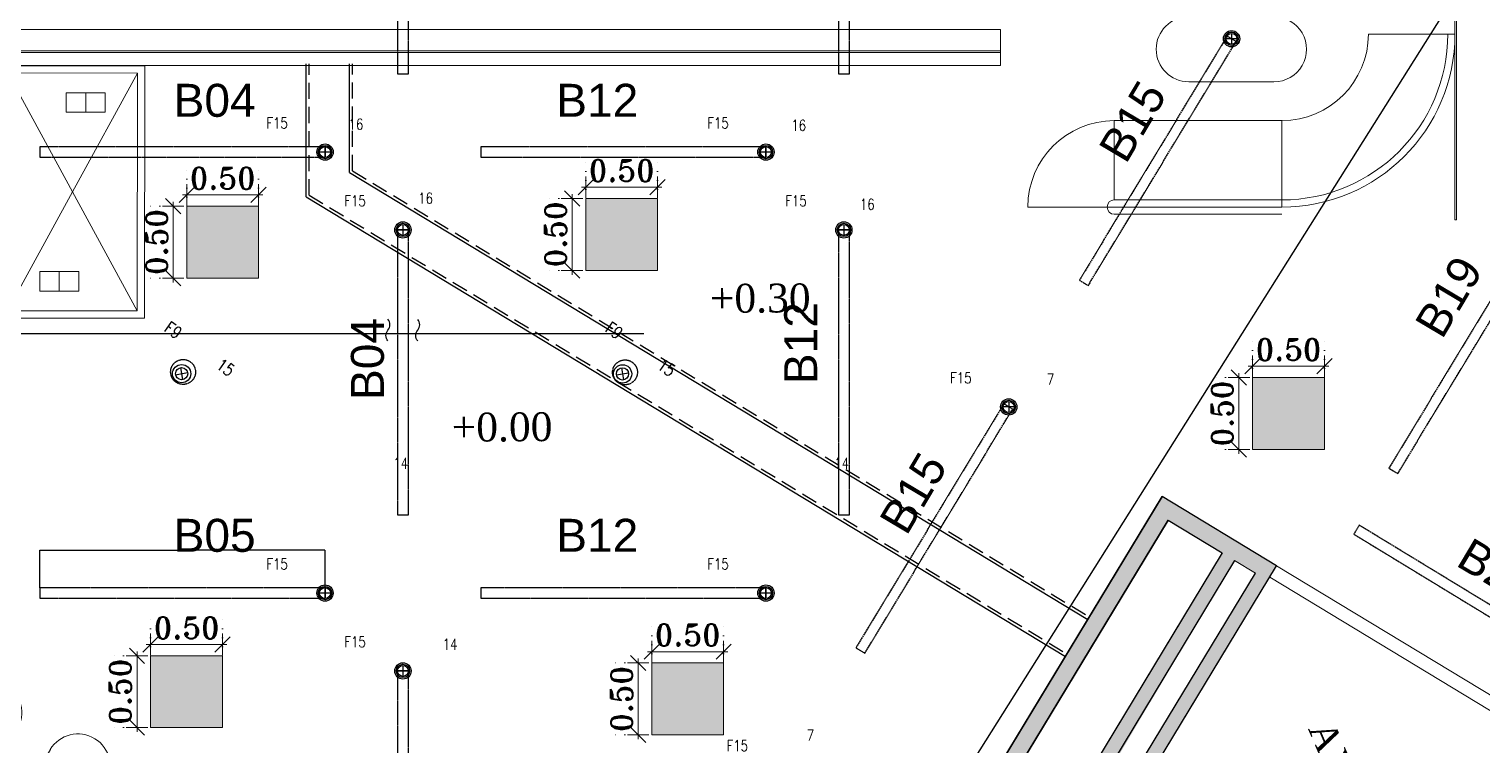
# Model space of a CAD drawing. Header units: inches. Extents: x 102655 to 148943, y 72248 to 114419.
# Drawn here: x 129543 to 139622, y 89336 to 94302 of the extents above; entities that cross this region are included whole.
import ezdxf
from ezdxf.enums import TextEntityAlignment as Align

# ---------------------------------------------------------------- set-up
doc = ezdxf.new("R2010")
doc.units = ezdxf.units.IN
for name, pattern in [('CENTER INDS', [13.335, 8.89, -1.11125, 2.2225, -1.11125]), ('DOT2', [0.125, 0, -0.125]), ('HIDDEN INDS', [3.33375, 2.2225, -1.11125])]:
    doc.linetypes.add(name, pattern=pattern)
doc.layers.get('Defpoints').update_dxf_attribs({"color": 8})
for name, color, linetype, lineweight in [('ceiling dim', 8, 'Continuous', 5), ('CURTAIN WALL', 8, 'Continuous', 20), ('Furnitureee', 8, 'Continuous', 5), ('S-SOLID', 8, 'Continuous', 0), ('TEXT', 8, 'Continuous', 5)]:
    doc.layers.add(name, color=color, linetype=linetype, lineweight=lineweight)
for name, color, linetype in [('E-LEADER', 30, 'Continuous'), ('E-LTG', 92, 'Continuous'), ('E-TAG', 30, 'Continuous'), ('E_TAG', 30, 'Continuous'), ('FURNITURE', 8, 'Continuous'), ('HIDDEN', 8, 'HIDDEN INDS'), ('NV-01_AC-EQUIP', 8, 'Continuous'), ('WALL-GNRL', 8, 'Continuous')]:
    doc.layers.add(name, color=color, linetype=linetype)
doc.layers.add('ELECTRICAL LIGHTING CEILING', color=6, linetype='CENTER INDS', true_color=0xff00ff)
doc.styles.add('MtXpl_Dutch801_XBd_B', font='dutcheb.ttf')
doc.styles.add('Pyzd-Romans', font='romans.shx', dxfattribs={"width": 0.8})
doc.styles.add('ROMANT', font='romant')
doc.styles.get("Standard").update_dxf_attribs({"font": 'arial.ttf'})
doc.dimstyles.new('50', dxfattribs={"dimtxt": 0.15, "dimasz": 0.015, "dimexe": 0.18, "dimexo": 0.0625, "dimgap": 0.04, "dimtad": 1, "dimzin": 0, "dimdsep": 46, "dimtxsty": 'ROMANT', "dimblk": 'SAM2', "dimcen": 0.09, "dimclre": 181, "dimclrt": 3, "dimazin": 0, "dimtfac": 0.7826086956521741, "dimtix": 1, "dimtmove": 2, "dimatfit": 3, "dimldrblk": 'SAM2', "dimfxl": 0.18, "dimtolj": 1, "dimtzin": 0, "dimarcsym": 0})
doc.dimstyles.get("Standard").update_dxf_attribs({"dimtxt": 0.18, "dimasz": 0.18, "dimexe": 0.18, "dimexo": 0.0625, "dimgap": 0.09, "dimtad": 0, "dimtih": 1, "dimtoh": 1, "dimdec": 4, "dimzin": 0, "dimdsep": 46, "dimtxsty": 'Standard', "dimcen": 0.09, "dimadec": 0, "dimazin": 0, "dimtfac": 1, "dimtdec": 4, "dimtofl": 0, "dimtmove": 0, "dimatfit": 3, "dimfxl": 1, "dimtolj": 1, "dimtzin": 0, "dimarcsym": 0})

# ---------------------------------------------------------------- blocks, each defined once
blk = doc.blocks.new('magic 7')
at = {"color": 251, "true_color": 0x636466}
for p, q in [((-950, -50.00000000023283), (-499.999999991036, -875.0000000081491)), ((-50, -50), (-500, -875.0000061099418)), ((-499.999999991036, -875.0000000081491), (-950.0000000000582, -1700.000000000233)), ((-500, -875.0000061099418), (-50.00000000005821, -1700))]:
    blk.add_line(p, q, dxfattribs=at)
for points in [[(-1000, -1750.000000000233), (0, -1750), (0, 0), (-1000, -2.328306436538696e-10)], [(-950.0000000000582, -1700.000000000233), (-50.00000000005821, -1700), (-50, -50), (-950, -50.00000000023283)], [(-408.785881251446, -186.4890319821425), (-544.7029147308785, -186.4890319821425), (-544.7029147308785, -322.317820712924), (-408.785881251446, -322.317820712924)], [(-272.8688477720134, -186.4890319821425), (-408.785881251446, -186.4890319821425), (-408.785881251446, -322.317820712924), (-272.8688477720134, -322.317820712924)], [(-727.1311522282776, -1563.510974152246), (-591.2141187488451, -1563.510974152479), (-591.2141187487869, -1427.682185421698), (-727.1311522282194, -1427.682185421465)], [(-591.2141187488451, -1563.510974152479), (-455.2970852694125, -1563.510974152014), (-455.2970852693543, -1427.682185421232), (-591.2141187487869, -1427.682185421698)]]:
    blk.add_lwpolyline(points, close=True, dxfattribs=at)
blk = doc.blocks.new('wasdf')
at = {"color": 8, "linetype": 'Continuous', "lineweight": 9, "extrusion": (2.014963159780944e-18, -9.704520951553829e-08, 0.9999999999999954)}
blk.add_line((0, 0), (-79.74012349150144, 306.6404001761694, 2.975798187421219e-05), dxfattribs=at)
blk.add_lwpolyline([(-514.5529663444031, 193.5697483441336), (-434.8128408262855, -113.0706541864207), (3.218650817871094e-06, -1.519452780485156e-06)], dxfattribs=at)
at = {"color": 8, "linetype": 'Continuous', "lineweight": 9}
for points in [[(-515.964452254877, 192.3366258461028, 1.866534817018817e-05), (-547.3045258329948, 312.8547820486128, 3.036105787757037e-05), (-475.0112484425772, 435.9604696624447, 4.230787511794176e-05), (-354.4930898856255, 467.3005438961554, 4.534927920296639e-05)], [(-354.4930898856255, 467.3005438961554, 4.534927920296639e-05), (-233.9749319247203, 498.6406180404592, 4.839068324891116e-05), (-110.8692456221906, 426.3473401435185, 4.13749669441188e-05), (-79.52917216328206, 305.8291828979272, 2.967925713903696e-05)]]:
    blk.add_open_spline(points, degree=3, dxfattribs=at)
blk = doc.blocks.new('sdg')
blk.add_lwpolyline([(-750.0000000596046, -2.384185791015625e-07), (731.4444441795349, -2.384185791015625e-07), (731.4444441795349, 749.9999997615814), (-750.0000000596046, 749.9999997615814)], close=True)
at = {"extrusion": (-2.442376743069513e-08, 1.693017114287791e-09, 0.9999999999999998), "xscale": -1, "rotation": 14.57659995286336}
blk.add_blockref('wasdf', (-594.5139797329902, 800.0000025033953, 1.587468508412689e-05), dxfattribs=at)
at = {"extrusion": (2.442376743069357e-08, 1.693017114310097e-09, 0.9999999999999998), "rotation": 345.4234000471889}
blk.add_blockref('wasdf', (575.9584239125251, 800.0000029802325, 1.542148850859753e-05), dxfattribs=at)
at = {"extrusion": (-2.442376743164508e-08, -1.693017100583549e-09, 0.9999999999999998), "rotation": 165.4234000149877}
blk.add_blockref('wasdf', (-594.513980090618, -50.00000083446502, 1.460492225775241e-05), dxfattribs=at)
at = {"extrusion": (2.442376742974362e-08, -1.693017128014336e-09, 0.9999999999999998), "xscale": -1.000000000000001, "rotation": 194.5765999206621}
blk.add_blockref('wasdf', (575.9584235548972, -50.00000119209289, 1.415172566124107e-05), dxfattribs=at)
blk = doc.blocks.new('SAM2')
for p, q in [((3.535533905932738, 3.535533905932738), (-3.535533905932736, -3.535533905932736)), ((-1, 7e-16), (0, 7e-16)), ((0, -4.999999999999999), (0, 5))]:
    blk.add_line(p, q)
blk = doc.blocks.new('*D163')
at = {"layer": 'ceiling dim', "color": 181, "linetype": 'DOT2', "lineweight": -2, "ltscale": 0.5, "transparency": 16777216}
for p, q in [((478783.6883306848, 1037621.189776898), (478783.6883306848, 1037621.3856865)), ((478784.1870448891, 1037621.189776898), (478784.1870448891, 1037621.3856865))]:
    blk.add_line(p, q, dxfattribs=at)
at = {"layer": 'ceiling dim', "color": 0, "lineweight": -2, "ltscale": 0.5, "transparency": 16777216}
for p, q in [((478783.6733306848, 1037621.2056865), (478783.6583306848, 1037621.2056865)), ((478784.1870448891, 1037621.2056865), (478783.6883306848, 1037621.2056865)), ((478784.2020448891, 1037621.2056865), (478784.2170448891, 1037621.2056865))]:
    blk.add_line(p, q, dxfattribs=at)
at = {"layer": 'Defpoints', "color": 0, "ltscale": 0.5, "transparency": 16777216}
for p in [(478783.6883306848, 1037621.2056865), (478783.6883306848, 1037621.127276898), (478784.1870448891, 1037621.127276898)]:
    blk.add_point(p, dxfattribs=at)
at = {"layer": 'ceiling dim', "color": 0, "lineweight": -2, "ltscale": 0.5, "transparency": 16777216, "xscale": 0.015, "yscale": 0.015, "zscale": 0.015}
blk.add_blockref('SAM2', (478783.6883306848, 1037621.2056865), dxfattribs=at)
at = {"layer": 'ceiling dim', "color": 0, "lineweight": -2, "ltscale": 0.5, "transparency": 16777216, "xscale": 0.015, "yscale": 0.015, "zscale": 0.015, "rotation": 180}
blk.add_blockref('SAM2', (478784.1870448891, 1037621.2056865), dxfattribs=at)
at = {"layer": 'ceiling dim', "color": 3, "ltscale": 0.5, "transparency": 16777216, "insert": (478783.9376877869, 1037621.3206865), "char_height": 0.15, "attachment_point": 5, "style": 'ROMANT'}
blk.add_mtext('\\A1;0.50', dxfattribs=at)
blk = doc.blocks.new('*D164')
at = {"layer": 'ceiling dim', "color": 181, "linetype": 'DOT2', "lineweight": -2, "ltscale": 0.5, "transparency": 16777216}
for p, q in [((478783.625830685, 1037621.127276899), (478783.4139778388, 1037621.127276899)), ((478783.625830685, 1037620.628562694), (478783.4139778388, 1037620.628562694))]:
    blk.add_line(p, q, dxfattribs=at)
at = {"layer": 'ceiling dim', "color": 0, "lineweight": -2, "ltscale": 0.5, "transparency": 16777216}
for p, q in [((478783.5939778388, 1037621.142276899), (478783.5939778388, 1037621.157276899)), ((478783.5939778388, 1037621.127276899), (478783.5939778388, 1037620.628562694)), ((478783.5939778388, 1037620.613562694), (478783.5939778388, 1037620.598562694))]:
    blk.add_line(p, q, dxfattribs=at)
at = {"layer": 'Defpoints', "color": 0, "ltscale": 0.5, "transparency": 16777216}
for p in [(478783.688330685, 1037621.127276899), (478783.5939778388, 1037620.628562694), (478783.688330685, 1037620.628562694)]:
    blk.add_point(p, dxfattribs=at)
at = {"layer": 'ceiling dim', "color": 0, "lineweight": -2, "ltscale": 0.5, "transparency": 16777216, "xscale": 0.015, "yscale": 0.015, "zscale": 0.015}
for p, rotation in [((478783.5939778388, 1037621.127276899), 270), ((478783.5939778388, 1037620.628562694), 90)]:
    blk.add_blockref('SAM2', p, dxfattribs=dict(at, rotation=rotation))
at = {"layer": 'ceiling dim', "color": 3, "ltscale": 0.5, "transparency": 16777216, "insert": (478783.4789778389, 1037620.877919796), "char_height": 0.15, "attachment_point": 5, "rotation": 90, "style": 'ROMANT'}
blk.add_mtext('\\A1;0.50', dxfattribs=at)
blk = doc.blocks.new('*D169')
at = {"layer": 'ceiling dim', "color": 181, "linetype": 'DOT2', "lineweight": -2, "ltscale": 0.5, "transparency": 16777216}
for p, q in [((478783.4376829236, 1037618.071367101), (478783.4376829236, 1037618.267276702)), ((478783.9363971279, 1037618.071367101), (478783.9363971279, 1037618.267276702))]:
    blk.add_line(p, q, dxfattribs=at)
at = {"layer": 'ceiling dim', "color": 0, "lineweight": -2, "ltscale": 0.5, "transparency": 16777216}
for p, q in [((478783.4226829236, 1037618.087276702), (478783.4076829235, 1037618.087276702)), ((478783.9363971279, 1037618.087276702), (478783.4376829236, 1037618.087276702)), ((478783.9513971279, 1037618.087276702), (478783.9663971279, 1037618.087276702))]:
    blk.add_line(p, q, dxfattribs=at)
at = {"layer": 'Defpoints', "color": 0, "ltscale": 0.5, "transparency": 16777216}
for p in [(478783.4376829236, 1037618.087276702), (478783.4376829236, 1037618.008867101), (478783.9363971279, 1037618.008867101)]:
    blk.add_point(p, dxfattribs=at)
at = {"layer": 'ceiling dim', "color": 0, "lineweight": -2, "ltscale": 0.5, "transparency": 16777216, "xscale": 0.015, "yscale": 0.015, "zscale": 0.015}
blk.add_blockref('SAM2', (478783.4376829236, 1037618.087276702), dxfattribs=at)
at = {"layer": 'ceiling dim', "color": 0, "lineweight": -2, "ltscale": 0.5, "transparency": 16777216, "xscale": 0.015, "yscale": 0.015, "zscale": 0.015, "rotation": 180}
blk.add_blockref('SAM2', (478783.9363971279, 1037618.087276702), dxfattribs=at)
at = {"layer": 'ceiling dim', "color": 3, "ltscale": 0.5, "transparency": 16777216, "insert": (478783.6870400257, 1037618.202276702), "char_height": 0.15, "attachment_point": 5, "style": 'ROMANT'}
blk.add_mtext('\\A1;0.50', dxfattribs=at)
blk = doc.blocks.new('*D170')
at = {"layer": 'ceiling dim', "color": 181, "linetype": 'DOT2', "lineweight": -2, "ltscale": 0.5, "transparency": 16777216}
for p, q in [((478783.3751829238, 1037618.008867101), (478783.1633300775, 1037618.008867101)), ((478783.3751829238, 1037617.510152897), (478783.1633300775, 1037617.510152897))]:
    blk.add_line(p, q, dxfattribs=at)
at = {"layer": 'ceiling dim', "color": 0, "lineweight": -2, "ltscale": 0.5, "transparency": 16777216}
for p, q in [((478783.3433300775, 1037618.023867101), (478783.3433300775, 1037618.038867101)), ((478783.3433300775, 1037618.008867101), (478783.3433300775, 1037617.510152897)), ((478783.3433300775, 1037617.495152897), (478783.3433300775, 1037617.480152897))]:
    blk.add_line(p, q, dxfattribs=at)
at = {"layer": 'Defpoints', "color": 0, "ltscale": 0.5, "transparency": 16777216}
for p in [(478783.4376829238, 1037618.008867101), (478783.3433300775, 1037617.510152897), (478783.4376829238, 1037617.510152897)]:
    blk.add_point(p, dxfattribs=at)
at = {"layer": 'ceiling dim', "color": 0, "lineweight": -2, "ltscale": 0.5, "transparency": 16777216, "xscale": 0.015, "yscale": 0.015, "zscale": 0.015}
for p, rotation in [((478783.3433300775, 1037618.008867101), 270), ((478783.3433300775, 1037617.510152897), 90)]:
    blk.add_blockref('SAM2', p, dxfattribs=dict(at, rotation=rotation))
at = {"layer": 'ceiling dim', "color": 3, "ltscale": 0.5, "transparency": 16777216, "insert": (478783.2283300777, 1037617.759509999), "char_height": 0.15, "attachment_point": 5, "rotation": 90, "style": 'ROMANT'}
blk.add_mtext('\\A1;0.50', dxfattribs=at)
blk = doc.blocks.new('*D171')
at = {"layer": 'ceiling dim', "color": 181, "linetype": 'DOT2', "lineweight": -2, "ltscale": 0.5, "transparency": 16777216}
for p, q in [((478786.9142449621, 1037618.021083922), (478786.9142449621, 1037618.216993524)), ((478787.4129591664, 1037618.021083922), (478787.4129591664, 1037618.216993524))]:
    blk.add_line(p, q, dxfattribs=at)
at = {"layer": 'ceiling dim', "color": 0, "lineweight": -2, "ltscale": 0.5, "transparency": 16777216}
for p, q in [((478786.8992449621, 1037618.036993524), (478786.8842449621, 1037618.036993524)), ((478787.4129591664, 1037618.036993524), (478786.9142449621, 1037618.036993524)), ((478787.4279591664, 1037618.036993524), (478787.4429591664, 1037618.036993524))]:
    blk.add_line(p, q, dxfattribs=at)
at = {"layer": 'Defpoints', "color": 0, "ltscale": 0.5, "transparency": 16777216}
for p in [(478786.9142449621, 1037618.036993524), (478786.9142449621, 1037617.958583922), (478787.4129591664, 1037617.958583922)]:
    blk.add_point(p, dxfattribs=at)
at = {"layer": 'ceiling dim', "color": 0, "lineweight": -2, "ltscale": 0.5, "transparency": 16777216, "xscale": 0.015, "yscale": 0.015, "zscale": 0.015}
blk.add_blockref('SAM2', (478786.9142449621, 1037618.036993524), dxfattribs=at)
at = {"layer": 'ceiling dim', "color": 0, "lineweight": -2, "ltscale": 0.5, "transparency": 16777216, "xscale": 0.015, "yscale": 0.015, "zscale": 0.015, "rotation": 180}
blk.add_blockref('SAM2', (478787.4129591664, 1037618.036993524), dxfattribs=at)
at = {"layer": 'ceiling dim', "color": 3, "ltscale": 0.5, "transparency": 16777216, "insert": (478787.1636020642, 1037618.151993524), "char_height": 0.15, "attachment_point": 5, "style": 'ROMANT'}
blk.add_mtext('\\A1;0.50', dxfattribs=at)
blk = doc.blocks.new('*D172')
at = {"layer": 'ceiling dim', "color": 0, "lineweight": -2, "ltscale": 0.5, "transparency": 16777216}
for p, q in [((478786.8198921165, 1037617.973583922), (478786.8198921165, 1037617.988583922)), ((478786.8198921165, 1037617.958583922), (478786.8198921165, 1037617.459869718)), ((478786.8198921165, 1037617.444869718), (478786.8198921165, 1037617.429869718))]:
    blk.add_line(p, q, dxfattribs=at)
at = {"layer": 'ceiling dim', "color": 181, "linetype": 'DOT2', "lineweight": -2, "ltscale": 0.5, "transparency": 16777216}
for p, q in [((478786.8517449623, 1037617.958583922), (478786.6398921165, 1037617.958583922)), ((478786.8517449623, 1037617.459869718), (478786.6398921165, 1037617.459869718))]:
    blk.add_line(p, q, dxfattribs=at)
at = {"layer": 'Defpoints', "color": 0, "ltscale": 0.5, "transparency": 16777216}
for p in [(478786.9142449623, 1037617.958583922), (478786.8198921165, 1037617.459869718), (478786.9142449623, 1037617.459869718)]:
    blk.add_point(p, dxfattribs=at)
at = {"layer": 'ceiling dim', "color": 0, "lineweight": -2, "ltscale": 0.5, "transparency": 16777216, "xscale": 0.015, "yscale": 0.015, "zscale": 0.015}
for p, rotation in [((478786.8198921165, 1037617.958583922), 270), ((478786.8198921165, 1037617.459869718), 90)]:
    blk.add_blockref('SAM2', p, dxfattribs=dict(at, rotation=rotation))
at = {"layer": 'ceiling dim', "color": 3, "ltscale": 0.5, "transparency": 16777216, "insert": (478786.7048921167, 1037617.70922682), "char_height": 0.15, "attachment_point": 5, "rotation": 90, "style": 'ROMANT'}
blk.add_mtext('\\A1;0.50', dxfattribs=at)
blk = doc.blocks.new('*D179')
at = {"layer": 'ceiling dim', "color": 181, "linetype": 'DOT2', "lineweight": -2, "ltscale": 0.5, "transparency": 16777216}
for p, q in [((478791.0823306848, 1037620.000776898), (478791.0823306848, 1037620.1966865)), ((478791.5810448891, 1037620.000776898), (478791.5810448891, 1037620.1966865))]:
    blk.add_line(p, q, dxfattribs=at)
at = {"layer": 'ceiling dim', "color": 0, "lineweight": -2, "ltscale": 0.5, "transparency": 16777216}
for p, q in [((478791.0673306848, 1037620.0166865), (478791.0523306848, 1037620.0166865)), ((478791.5810448891, 1037620.0166865), (478791.0823306848, 1037620.0166865)), ((478791.5960448891, 1037620.0166865), (478791.6110448891, 1037620.0166865))]:
    blk.add_line(p, q, dxfattribs=at)
at = {"layer": 'Defpoints', "color": 0, "ltscale": 0.5, "transparency": 16777216}
for p in [(478791.0823306848, 1037620.0166865), (478791.0823306848, 1037619.938276898), (478791.5810448891, 1037619.938276898)]:
    blk.add_point(p, dxfattribs=at)
at = {"layer": 'ceiling dim', "color": 0, "lineweight": -2, "ltscale": 0.5, "transparency": 16777216, "xscale": 0.015, "yscale": 0.015, "zscale": 0.015}
blk.add_blockref('SAM2', (478791.0823306848, 1037620.0166865), dxfattribs=at)
at = {"layer": 'ceiling dim', "color": 0, "lineweight": -2, "ltscale": 0.5, "transparency": 16777216, "xscale": 0.015, "yscale": 0.015, "zscale": 0.015, "rotation": 180}
blk.add_blockref('SAM2', (478791.5810448891, 1037620.0166865), dxfattribs=at)
at = {"layer": 'ceiling dim', "color": 3, "ltscale": 0.5, "transparency": 16777216, "insert": (478791.331687787, 1037620.1316865), "char_height": 0.15, "attachment_point": 5, "style": 'ROMANT'}
blk.add_mtext('\\A1;0.50', dxfattribs=at)
blk = doc.blocks.new('*D180')
at = {"layer": 'ceiling dim', "color": 181, "linetype": 'DOT2', "lineweight": -2, "ltscale": 0.5, "transparency": 16777216}
for p, q in [((478791.0198306851, 1037619.938276899), (478790.807977839, 1037619.938276899)), ((478791.0198306851, 1037619.439562694), (478790.807977839, 1037619.439562694))]:
    blk.add_line(p, q, dxfattribs=at)
at = {"layer": 'ceiling dim', "color": 0, "lineweight": -2, "ltscale": 0.5, "transparency": 16777216}
for p, q in [((478790.987977839, 1037619.953276899), (478790.987977839, 1037619.968276899)), ((478790.987977839, 1037619.938276899), (478790.987977839, 1037619.439562694)), ((478790.987977839, 1037619.424562694), (478790.987977839, 1037619.409562694))]:
    blk.add_line(p, q, dxfattribs=at)
at = {"layer": 'Defpoints', "color": 0, "ltscale": 0.5, "transparency": 16777216}
for p in [(478791.0823306851, 1037619.938276899), (478790.987977839, 1037619.439562694), (478791.0823306851, 1037619.439562694)]:
    blk.add_point(p, dxfattribs=at)
at = {"layer": 'ceiling dim', "color": 0, "lineweight": -2, "ltscale": 0.5, "transparency": 16777216, "xscale": 0.015, "yscale": 0.015, "zscale": 0.015}
for p, rotation in [((478790.987977839, 1037619.938276899), 270), ((478790.987977839, 1037619.439562694), 90)]:
    blk.add_blockref('SAM2', p, dxfattribs=dict(at, rotation=rotation))
at = {"layer": 'ceiling dim', "color": 3, "ltscale": 0.5, "transparency": 16777216, "insert": (478790.8729778392, 1037619.688919796), "char_height": 0.15, "attachment_point": 5, "rotation": 90, "style": 'ROMANT'}
blk.add_mtext('\\A1;0.50', dxfattribs=at)
blk = doc.blocks.new('*D181')
at = {"layer": 'ceiling dim', "color": 181, "linetype": 'DOT2', "lineweight": -2, "ltscale": 0.5, "transparency": 16777216}
for p, q in [((478786.4561877869, 1037621.243134), (478786.4561877869, 1037621.439043602)), ((478786.9549019912, 1037621.243134), (478786.9549019912, 1037621.439043602))]:
    blk.add_line(p, q, dxfattribs=at)
at = {"layer": 'ceiling dim', "color": 0, "lineweight": -2, "ltscale": 0.5, "transparency": 16777216}
for p, q in [((478786.4411877869, 1037621.259043602), (478786.4261877869, 1037621.259043602)), ((478786.9549019912, 1037621.259043602), (478786.4561877869, 1037621.259043602)), ((478786.9699019913, 1037621.259043602), (478786.9849019913, 1037621.259043602))]:
    blk.add_line(p, q, dxfattribs=at)
at = {"layer": 'Defpoints', "color": 0, "ltscale": 0.5, "transparency": 16777216}
for p in [(478786.4561877869, 1037621.259043602), (478786.4561877869, 1037621.180634), (478786.9549019912, 1037621.180634)]:
    blk.add_point(p, dxfattribs=at)
at = {"layer": 'ceiling dim', "color": 0, "lineweight": -2, "ltscale": 0.5, "transparency": 16777216, "xscale": 0.015, "yscale": 0.015, "zscale": 0.015}
blk.add_blockref('SAM2', (478786.4561877869, 1037621.259043602), dxfattribs=at)
at = {"layer": 'ceiling dim', "color": 0, "lineweight": -2, "ltscale": 0.5, "transparency": 16777216, "xscale": 0.015, "yscale": 0.015, "zscale": 0.015, "rotation": 180}
blk.add_blockref('SAM2', (478786.9549019912, 1037621.259043602), dxfattribs=at)
at = {"layer": 'ceiling dim', "color": 3, "ltscale": 0.5, "transparency": 16777216, "insert": (478786.7055448891, 1037621.374043602), "char_height": 0.15, "attachment_point": 5, "style": 'ROMANT'}
blk.add_mtext('\\A1;0.50', dxfattribs=at)
blk = doc.blocks.new('*D182')
at = {"layer": 'ceiling dim', "color": 181, "linetype": 'DOT2', "lineweight": -2, "ltscale": 0.5, "transparency": 16777216}
for p, q in [((478786.3936877872, 1037621.180634001), (478786.1818349411, 1037621.180634001)), ((478786.3936877872, 1037620.681919797), (478786.1818349411, 1037620.681919797))]:
    blk.add_line(p, q, dxfattribs=at)
at = {"layer": 'ceiling dim', "color": 0, "lineweight": -2, "ltscale": 0.5, "transparency": 16777216}
for p, q in [((478786.3618349411, 1037621.195634001), (478786.3618349411, 1037621.210634001)), ((478786.3618349411, 1037621.180634001), (478786.3618349411, 1037620.681919797)), ((478786.3618349411, 1037620.666919796), (478786.3618349411, 1037620.651919796))]:
    blk.add_line(p, q, dxfattribs=at)
at = {"layer": 'Defpoints', "color": 0, "ltscale": 0.5, "transparency": 16777216}
for p in [(478786.4561877872, 1037621.180634001), (478786.3618349411, 1037620.681919797), (478786.4561877872, 1037620.681919797)]:
    blk.add_point(p, dxfattribs=at)
at = {"layer": 'ceiling dim', "color": 0, "lineweight": -2, "ltscale": 0.5, "transparency": 16777216, "xscale": 0.015, "yscale": 0.015, "zscale": 0.015}
for p, rotation in [((478786.3618349411, 1037621.180634001), 270), ((478786.3618349411, 1037620.681919797), 90)]:
    blk.add_blockref('SAM2', p, dxfattribs=dict(at, rotation=rotation))
at = {"layer": 'ceiling dim', "color": 3, "ltscale": 0.5, "transparency": 16777216, "insert": (478786.2468349413, 1037620.931276898), "char_height": 0.15, "attachment_point": 5, "rotation": 90, "style": 'ROMANT'}
blk.add_mtext('\\A1;0.50', dxfattribs=at)
blk = doc.blocks.new('E-L-FSPOT2')
at = {"color": 254, "lineweight": 0}
for points in [[(-0.002356521188630722, -74.99933250679169), (-0.002014478770433925, -74.99933250679169), (-0.001897683789138682, -74.9993825617712), (-0.001860142554505728, -74.99942844550242), (-0.001822601305320859, -74.99952438424225), (-0.001822601305320859, -74.9996662067133), (-0.001860142554505728, -74.99976214545313), (-0.001897683789138682, -74.99980802918435), (-0.002014478770433925, -74.99985808416386), (-0.002356521188630722, -74.99985808416386)], [(-0.002356521188630722, -74.99933250679169), (-0.002356521188630722, -75.00033360655652)], [(-0.001367935154121369, -74.99933250679169), (-0.001672436337685212, -75.00033360655652)], [(-0.00155564135638997, -74.99999990663491), (-0.001176057689008303, -74.99999990663491)], [(-0.001367935154121369, -74.99933250679169), (-0.001059262722264975, -75.00033360655652)], [(-0.000984180238447152, -74.99933250679169), (-0.0006796790403313935, -74.99980802918435), (-0.0006796790403313935, -75.00033360655652)], [(-0.0003793491050601006, -74.99933250679169), (-0.0006796790403313935, -74.99980802918435)], [(4.40581061411649e-06, -74.99933250679169), (-0.0003000953729497269, -75.00033360655652)], [(-0.0001874716544989496, -74.99999990663491), (0.0001921120274346322, -74.99999990663491)], [(4.40581061411649e-06, -74.99933250679169), (0.0003089069941779599, -75.00033360655652)], [(0.0004590719618136063, -74.99933250679169), (0.000992991859675385, -74.99933250679169)], [(0.000992991859675385, -74.99933250679169), (0.0004590719618136063, -75.00033360655652)], [(0.0004590719618136063, -75.00033360655652), (0.000992991859675385, -75.00033360655652)], [(0.001259951794054359, -74.99933250679169), (0.001752159194438718, -74.99933250679169)], [(0.001259951794054359, -74.99933250679169), (0.001259951794054359, -75.00033360655652)], [(0.001259951794054359, -74.99980802918435), (0.001564452992170118, -74.99980802918435)], [(0.001259951794054359, -75.00033360655652), (0.001752159194438718, -75.00033360655652)], [(0.001981577894184738, -74.99933250679169), (0.002248537843115628, -74.99933250679169), (0.00236116157611832, -74.9993825617712), (0.002436244059936143, -74.99947432926274), (0.002477956542861648, -74.99957026797347), (0.002515497792046517, -74.99971209044452), (0.002515497792046517, -74.9999498516554), (0.002477956542861648, -75.00009584537474), (0.002436244059936143, -75.00018761283718), (0.00236116157611832, -75.00028355157701), (0.002248537843115628, -75.00033360655652), (0.001981577894184738, -75.00033360655652)], [(0.001981577894184738, -74.99933250679169), (0.001981577894184738, -75.00033360655652)]]:
    blk.add_lwpolyline(points, dxfattribs=at)
blk.add_circle((0, 1.455191522836685e-11), 75)
at = {"layer": 'E-TAG'}
for points in [[(-35.35533905937336, -35.35533905937336), (35.35533905925695, 35.35533905931516)], [(-35.35533905925695, 35.35533905931516), (35.35533905925695, -35.35533905931516)]]:
    blk.add_lwpolyline(points, dxfattribs=at)
blk.add_circle((0, 0), 50, dxfattribs=at)
at = {"layer": 'E-TAG', "style": 'Pyzd-Romans', "width": 0.8, "flags": 1}
for tag, p in [('BPANEL', (262.5000034803887, 925.0000001438675)), ('SWITCH', (-262.4999965196112, 700.0000001438675)), ('LOADVA', (262.5000034803887, 700.0000001438675)), ('BTYPE', (-262.4999965196112, 475.0000001438675)), ('PANEL', (262.5000034803887, 475.0000001438675)), ('HEIGHT', (-246.5244707111376, -477.6208633597489)), ('DSCR', (-246.5244707111376, -702.6208633597489)), ('ROOM', (278.4755292888623, -702.6208633597489))]:
    blk.add_attdef(tag, text='', height=100, dxfattribs=at).set_placement(p, align=Align.MIDDLE_CENTER)
at = {"layer": 'E-TAG', "style": 'Pyzd-Romans', "width": 0.8}
for tag, p in [('TYPE', (-262.4999965196112, 250.0000001438675)), ('NO.', (262.5000034803887, 250.0000001438675)), ('W.P', (-246.5244707111376, -252.6208633597489)), ('A,B,C', (278.4755292888623, -252.6208633597489)), ('CBT', (278.4755292888623, -477.6208633597489))]:
    blk.add_attdef(tag, text='', height=100, dxfattribs=at).set_placement(p, align=Align.MIDDLE_CENTER)
blk = doc.blocks.new('f15')
at = {"layer": 'E-LEADER'}
for points in [[(18.99293209118332, 0), (-18.99293209118332, 0)], [(0, 18.99293209118377), (0, -18.99293209118377)]]:
    blk.add_lwpolyline(points, dxfattribs=at)
blk.add_circle((0, 0), 23.25687323126711, dxfattribs=at)
at = {"layer": 'E-LTG'}
for radius in [28.22236679274076, 18.99293209118377]:
    blk.add_circle((0, 0), radius, dxfattribs=at)
at = {"layer": 'E_TAG', "style": 'Pyzd-Romans', "width": 0.8, "flags": 1}
for tag, p in [('BPANEL', (262.5000034804198, 1125.000000143906)), ('SWITCH', (-262.4999965195802, 900.0000001439057)), ('LOADVA', (262.5000034804198, 900.0000001439057)), ('BTYPE', (-262.4999965195802, 675.0000001439057)), ('PANEL', (262.5000034804198, 675.0000001439057)), ('HEIGHT', (-262.4999965195802, -674.9999998560943)), ('DSCR', (-262.4999965195802, -899.9999998560943)), ('ROOM', (262.5000034804198, -899.9999998560943))]:
    blk.add_attdef(tag, text='', height=100, dxfattribs=at).set_placement(p, align=Align.MIDDLE_CENTER)
at = {"layer": 'E_TAG', "style": 'Pyzd-Romans', "width": 0.8}
for tag, p in [('TYPE', (-262.4999965195802, 450.0000001439057)), ('NO.', (262.5000034804198, 450.0000001439057)), ('W.P', (-262.4999965195802, -449.9999998560943)), ('A,B,C', (262.5000034804198, -449.9999998560943)), ('CBT', (262.5000034804198, -674.9999998560943))]:
    blk.add_attdef(tag, text='', height=100, dxfattribs=at).set_placement(p, align=Align.MIDDLE_CENTER)
blk = doc.blocks.new('*U46')
at = {"color": 0}
for points in [[(-2.063984538835939e-10, 75.00000000000117, -0.3639702342661804), (9.663381206337363e-13, 1.165290086646564e-12), (9.663381206337363e-13, 1.165290086646564e-12), (9.663381206337363e-13, 1.165290086646564e-12), (9.663381206337363e-13, 1.165290086646564e-12, 0.3639702342662024), (2.083311301248614e-10, -75.00000000000975)], [(207.3244785126959, 75.00000000000117, -0.3639702342661804), (207.3244785129033, 1.165290086646564e-12), (207.3244785129033, 1.165290086646564e-12), (207.3244785129033, 1.165290086646564e-12), (207.3244785129033, 1.165290086646564e-12, 0.3639702342662024), (207.3244785131106, -75.00000000000975)]]:
    blk.add_lwpolyline(points, format="xyb", dxfattribs=at)
blk = doc.blocks.new('*D218')
at = {"color": 0, "lineweight": -2, "transparency": 16777216}
for p, q in [((129618.2522450347, 90425.66840788156), (129618.2524636297, 90687.74957722942)), ((129618.4324634796, 90687.5695770793), (130606.4548628828, 90687.56875299568)), ((131595.8071258603, 90687.56792780285), (130607.7847264571, 90687.56875188647)), ((131595.9869074154, 90425.66675830485), (131595.9871260104, 90687.74792765272))]:
    blk.add_line(p, q, dxfattribs=at)
at = {"color": 0, "transparency": 16777216}
for points in [[(129618.4324635046, 90687.5995770793), (129618.4324634545, 90687.5395770793), (129618.2524634796, 90687.56957722943)], [(131595.8071258853, 90687.59792780285), (131595.8071258353, 90687.53792780286), (131595.9871258603, 90687.56792765272)]]:
    blk.add_solid(points, dxfattribs=at)
at = {"layer": 'Defpoints', "color": 0, "transparency": 16777216}
for p in [(129618.2524634796, 90687.56957722943), (129618.2522449825, 90425.60590788156), (131595.9869073633, 90425.60425830485)]:
    blk.add_point(p, dxfattribs=at)
at = {"color": 0, "transparency": 16777216, "insert": (130607.1197946699, 90687.56875244108), "char_height": 0.18, "attachment_point": 5}
blk.add_mtext('\\A1;1977.7347', dxfattribs=at)
blk = doc.blocks.new('f')
at = {"layer": 'S-SOLID', "ltscale": 0.5, "true_color": 0xed1f24, "transparency": 33554559}
h = blk.add_hatch(color=240, dxfattribs=at)
h.dxf.hatch_style = 1
h.paths.add_polyline_path([(478783.6883306848, 1037621.127276898), (478784.1870448891, 1037621.127276898), (478784.1870448891, 1037620.628562694), (478783.6883306848, 1037620.628562694)])
h = blk.add_hatch(color=240, dxfattribs=at)
h.dxf.hatch_style = 1
h.paths.add_polyline_path([(478786.4561877869, 1037621.180634), (478786.9549019912, 1037621.180634), (478786.9549019912, 1037620.681919796), (478786.4561877869, 1037620.681919796)])
h = blk.add_hatch(color=240, dxfattribs=at)
h.dxf.hatch_style = 1
h.paths.add_polyline_path([(478791.0823306848, 1037619.938276898), (478791.5810448891, 1037619.938276898), (478791.5810448891, 1037619.439562694), (478791.0823306848, 1037619.439562694)])
h = blk.add_hatch(color=240, dxfattribs=at)
h.dxf.hatch_style = 1
h.paths.add_polyline_path([(478783.4376829236, 1037618.008867101), (478783.9363971279, 1037618.008867101), (478783.9363971279, 1037617.510152896), (478783.4376829236, 1037617.510152896)])
h = blk.add_hatch(color=240, dxfattribs=at)
h.dxf.hatch_style = 1
h.paths.add_polyline_path([(478786.9142449621, 1037617.958583922), (478787.4129591664, 1037617.958583922), (478787.4129591664, 1037617.459869718), (478786.9142449621, 1037617.459869718)])
at = {"layer": 'WALL-GNRL'}
h = blk.add_hatch(dxfattribs=at)
h.set_pattern_fill('ANSI36', color=8, scale=0.01)
h.set_pattern_definition([(45, (-399.971031975525, -33.28649013943505), (0.0006629126073623882, 0.002430679560328757), [0.003125000000000002, -0.0006250000000000004, 0, -0.0006250000000000004])])
h.paths.add_polyline_path([(478790.4553542546, 1037619.113915241), (478784.9016259936, 1037609.938844557), (478785.6951692196, 1037609.458507828), (478791.2493612903, 1037618.633297765)])
h.paths.add_polyline_path([(478790.4958657434, 1037618.949146027), (478790.8707045733, 1037618.722253715), (478785.4486600383, 1037609.747968748), (478785.0663481493, 1037609.979384549)], flags=16)
h.paths.add_polyline_path([(478790.9562565724, 1037618.670468549), (478791.1016789374, 1037618.582443473), (478785.6717548937, 1037609.612928022), (478785.6098625187, 1037609.650391868)], flags=16)
at = {"color": 8, "linetype": 'Continuous', "lineweight": 20, "extrusion": (-2.322650368154998e-18, -9.704520951553851e-08, 0.9999999999999954)}
for p, q in [((478791.2493612903, 1037618.633297765), (478794.5463978016, 1037616.63579503)), ((478791.2013141856, 1037618.553930309), (478794.4189066587, 1037616.60455858))]:
    blk.add_line(p, q, dxfattribs=at)
at = {"layer": 'ceiling dim', "color": 8, "ltscale": 0.5}
for p, q in [((478791.8860506443, 1037622.320759716), (478792.4860506435, 1037622.320726544)), ((478790.1232381765, 1037621.170857174), (478790.1232685838, 1037621.720857173)), ((478790.1232685838, 1037621.720857173), (478791.2860174737, 1037621.720792889)), ((478791.2860174737, 1037621.720792889), (478791.285984302, 1037621.12079289)), ((478789.523235413, 1037621.120890345), (478791.285984302, 1037621.12079289)), ((478789.523235413, 1037621.120890345), (478791.285984302, 1037621.12079289)), ((478789.5232381773, 1037621.170890345), (478789.5253251403, 1037621.17089023)), ((478790.1232381766, 1037621.170857174), (478791.2859870663, 1037621.17079289)), ((478790.1232326478, 1037621.070857174), (478791.2859815377, 1037621.07079289)), ((478790.4553542545, 1037619.113915241, 3.655307357212501e-06), (478791.2493612902, 1037618.633297765)), ((478790.4958662818, 1037618.949145701, 3.182787626693271e-06), (478790.8707045732, 1037618.722253715, 1.457174246973326e-06)), ((478790.4958662818, 1037618.949145701, 3.182787626693271e-06), (478790.8707045732, 1037618.722253715, 1.457174246973326e-06)), ((478790.9562565724, 1037618.670468549, 1.063325278267707e-06), (478791.1016789374, 1037618.582443473, 3.938558447132391e-07)), ((478791.1872272418, 1037618.530660543), (478791.1872324302, 1037618.530657403))]:
    blk.add_line(p, q, dxfattribs=at)
blk.add_lwpolyline([(478791.2303972815, 1037621.989730572), (478791.2303972815, 1037621.989730572), (478790.6394004205, 1037621.989763245)], dxfattribs=at)
at = {"layer": 'ceiling dim', "color": 242, "ltscale": 0.5, "true_color": 0xcd2027, "elevation": 2.976774938190374e-05}
blk.add_lwpolyline([(478783.6883306848, 1037621.127276898), (478784.1870448891, 1037621.127276898), (478784.1870448891, 1037620.628562694), (478783.6883306848, 1037620.628562694)], close=True, dxfattribs=at)
at = {"layer": 'ceiling dim', "color": 242, "ltscale": 0.5, "true_color": 0xcd2027}
for points in [[(478786.4561877869, 1037621.180634), (478786.9549019912, 1037621.180634), (478786.9549019912, 1037620.681919796), (478786.4561877869, 1037620.681919796)], [(478791.0823306848, 1037619.938276898), (478791.5810448891, 1037619.938276898), (478791.5810448891, 1037619.439562694), (478791.0823306848, 1037619.439562694)], [(478783.4376829236, 1037618.008867101), (478783.9363971279, 1037618.008867101), (478783.9363971279, 1037617.510152896), (478783.4376829236, 1037617.510152896)], [(478786.9142449621, 1037617.958583922), (478787.4129591664, 1037617.958583922), (478787.4129591664, 1037617.459869718), (478786.9142449621, 1037617.459869718)]]:
    blk.add_lwpolyline(points, close=True, dxfattribs=at)
at = {"layer": 'ceiling dim', "color": 8, "ltscale": 0.5}
for centre, radius, start, end in [((478790.6394129074, 1037622.215622851), 0.2258596055325587, 89.99683169951334, 269.9968316995133), ((478791.2304097684, 1037622.215590177), 0.2258596055325587, 269.9968316995133, 89.99683169951334), ((478791.2860506454, 1037622.320792888), 1.199999999953434, 269.9968316995133, 359.9968316993289), ((478791.2860506454, 1037622.320792888), 1.149999999906868, 269.9968316995133, 359.9968316993289), ((478791.2860506454, 1037622.320792888), 0.599999999976717, 269.9968316995133, 359.9968316993289), ((478790.1232354122, 1037621.120857174), 0.599999999976717, 89.99683169951334, 179.9968316993289), ((478790.1232354122, 1037621.120857174), 0.05000000004656612, 89.99683169951334, 269.9968316995133)]:
    blk.add_arc(centre, radius, start, end, dxfattribs=at)
at = {"layer": 'CURTAIN WALL', "color": 8, "linetype": 'Continuous', "lineweight": 20}
for p, q in [((478792.4863640476, 1037629.923297421), (478792.4863640477, 1037621.032417844)), ((478792.4963640477, 1037629.917238942), (478792.4963640477, 1037621.032417844)), ((478763.0533843842, 1037622.353983383, 3.793102607531243e-05), (478789.3344623175, 1037622.353533183, 3.793102607531243e-05)), ((478789.3344623175, 1037622.102339874, 3.793102607531243e-05), (478789.3344623175, 1037622.353533184, 3.793102607531243e-05)), ((478763.0541428983, 1037622.203889913, 3.793102607531243e-05), (478789.3301026574, 1037622.203889913, 3.793102607531243e-05)), ((478763.0541934344, 1037622.193889913, 3.793102607531243e-05), (478789.3301033174, 1037622.193889913, 3.793102607531243e-05)), ((478763.0548490775, 1037622.103983291, 3.793102607531243e-05), (478789.3344623175, 1037622.102339874, 3.793102607531243e-05)), ((478792.4863640477, 1037621.032417844), (478792.4963640477, 1037621.032417844))]:
    blk.add_line(p, q, dxfattribs=at)
at = {"layer": 'FURNITURE', "color": 8, "linetype": 'Continuous', "extrusion": (-2.322650368154998e-18, -9.70452095155385e-08, 0.9999999999999954)}
for p, q in [((478790.8707045732, 1037618.722253715), (478785.5726449392, 1037609.953182081)), ((478790.9563454335, 1037618.670414761), (478785.6581138567, 1037609.901268074))]:
    blk.add_line(p, q, dxfattribs=at)
at = {"layer": 'HIDDEN', "color": 8, "ltscale": 0.05}
for p, q in [((478784.5371728454, 1037621.203923012, 2.424608066142753e-05), (478784.5371728454, 1037622.114504937, 2.424608066142753e-05)), ((478784.8371728457, 1037621.373009911, 2.424608066217662e-05), (478784.8371728457, 1037622.114504937, 2.424608066217662e-05)), ((478784.8371728457, 1037621.37300991, 2.35357673042115e-05), (478789.9496449833, 1037618.278398221)), ((478784.5371728453, 1037621.203923012, 2.4201686076769e-05), (478789.7942960722, 1037618.021753104))]:
    blk.add_line(p, q, dxfattribs=at)
at = {"layer": 'NV-01_AC-EQUIP', "color": 8, "ltscale": 0.5}
for p, q in [((478784.5171728455, 1037621.192650552, 2.424608066142753e-05), (478784.5171728455, 1037622.114504937, 2.424608066142753e-05)), ((478784.8171728457, 1037621.361737451, 2.424608066217662e-05), (478784.8171728457, 1037622.114504937, 2.424608066217662e-05)), ((478784.8171728457, 1037621.361737451, 2.358016188913799e-05), (478789.9392883892, 1037618.261288546)), ((478784.5171728455, 1037621.192650552, 2.424608066142753e-05), (478789.7839394783, 1037618.00464343))]:
    blk.add_line(p, q, dxfattribs=at)
at = {"layer": 'WALL-GNRL', "color": 8, "ltscale": 0.5}
for p in [(478784.9016259936, 1037609.938844557), (478784.9947285691, 1037610.092655236)]:
    blk.add_line(p, (478790.4553542546, 1037619.113915241), dxfattribs=at)
at = {"layer": 'WALL-GNRL', "color": 8, "extrusion": (-2.322650368154998e-18, -9.70452095155385e-08, 0.9999999999999954)}
for p, q in [((478790.4958657434, 1037618.949146027), (478785.004218751, 1037609.876744513)), ((478790.4958657434, 1037618.949146027), (478785.0042187509, 1037609.876744513)), ((478785.6951692192, 1037609.458507828), (478791.2493612903, 1037618.633297765)), ((478785.6088571594, 1037609.509029294), (478791.1016789374, 1037618.582443473))]:
    blk.add_line(p, q, dxfattribs=at)
at = {"layer": 'WALL-GNRL', "color": 8}
for points in [[(478791.2493612903, 1037618.633297765, 0), (478790.4553542546, 1037619.113915241, 3.655307357212501e-06), (478784.9016259936, 1037609.938844557, 0), (478785.6951692196, 1037609.458507828, -3.180654895194252e-06)], [(478785.4486600383, 1037609.747968748, -1.75980236824019e-06), (478785.0663481493, 1037609.979384549, 2.166205019368014e-10), (478790.4958657434, 1037618.949146027, 0), (478790.8707045733, 1037618.722253715, 1.457174246973326e-06)]]:
    blk.add_polyline3d(points, close=True, dxfattribs=at)
at = {"layer": 'Furnitureee', "color": 8, "ltscale": 0.5, "extrusion": (6.31440179700495e-07, 1.608842762488104e-07, 0.9999999999997877), "xscale": 0.001000000000009729, "yscale": 0.001000000000009729, "zscale": 0.001000000000009729, "rotation": 179.9551988366075}
blk.add_blockref('magic 7', (478782.3950339645, 1037620.351126759, 0.4692958172870019), dxfattribs=at)
at = {"layer": 'Furnitureee', "color": 8, "ltscale": 0.5, "extrusion": (-2.321644565577871e-08, -8.294348928194571e-08, 0.9999999999999963), "xscale": 0.001000000000009731, "yscale": 0.001000000000009731, "zscale": 0.001000000000009731, "rotation": 328.7254121324771}
blk.add_blockref('sdg', (478782.0543208796, 1037616.469047792, -0.09717917934354452), dxfattribs=at)
at = {"layer": 'TEXT', "color": 8, "extrusion": (8.345997193051119e-08, -2.410988983048251e-08, 0.9999999999999963), "style": 'MtXpl_Dutch801_XBd_B'}
for s, p in [('+0.30', (478787.3177949105, 1037620.387048144, 0.01494266288625486)), ('+0.00', (478785.5268173892, 1037619.493452125, 0.01494253495582278))]:
    blk.add_text(s, height=0.2000000000019456, rotation=0.3727081692015836, dxfattribs=at).set_placement(p)
at = {"layer": 'TEXT', "color": 8, "extrusion": (-1.345913007586745e-08, -1.073725446905498e-07, 0.9999999999999941), "style": 'MtXpl_Dutch801_XBd_B'}
blk.add_text('AXE-1', height=0.1855555577798486, rotation=293.3091796186308, dxfattribs=at).set_placement((478791.4655754298, 1037617.502701034, -0.1178516445862477))
at = {"layer": 'ceiling dim', "color": 51, "ltscale": 0.5, "true_color": 0xf7f281}
for base, p1, p2, picture, middle in [((478783.6883306848, 1037621.2056865, 2.976774938190374e-05), (478784.1870448891, 1037621.127276898, 2.976774938190374e-05), (478783.6883306848, 1037621.127276898, 2.976774938190374e-05), '*D163', (478783.9376877869, 1037621.3206865, 2.976774938190374e-05)), ((478786.4561877869, 1037621.259043602), (478786.9549019912, 1037621.180634), (478786.4561877869, 1037621.180634), '*D181', (478786.7055448891, 1037621.374043602)), ((478791.0823306848, 1037620.0166865), (478791.5810448891, 1037619.938276898), (478791.0823306848, 1037619.938276898), '*D179', (478791.331687787, 1037620.1316865)), ((478783.4376829236, 1037618.087276702), (478783.9363971279, 1037618.008867101), (478783.4376829236, 1037618.008867101), '*D169', (478783.6870400257, 1037618.202276702)), ((478786.9142449621, 1037618.036993524), (478787.4129591664, 1037617.958583922), (478786.9142449621, 1037617.958583922), '*D171', (478787.1636020642, 1037618.151993524))]:
    dim = blk.add_linear_dim(base=base, p1=p1, p2=p2, dimstyle='50', dxfattribs=at)
    dim.commit()
    dim.dimension.update_dxf_attribs({"geometry": picture, "text_midpoint": middle})
for base, p1, p2, picture, middle in [((478786.3618349411, 1037620.681919797), (478786.4561877869, 1037621.180634), (478786.4561877869, 1037620.681919796), '*D182', (478786.2468349413, 1037620.931276898)), ((478783.5939778388, 1037620.628562694, 2.976774938190374e-05), (478783.6883306848, 1037621.127276898, 2.976774938190374e-05), (478783.6883306848, 1037620.628562694, 2.976774938190374e-05), '*D164', (478783.4789778389, 1037620.877919796, 2.976774938190374e-05)), ((478790.987977839, 1037619.439562694), (478791.0823306848, 1037619.938276898), (478791.0823306848, 1037619.439562694), '*D180', (478790.8729778392, 1037619.688919796)), ((478783.3433300775, 1037617.510152897), (478783.4376829236, 1037618.008867101), (478783.4376829236, 1037617.510152896), '*D170', (478783.2283300777, 1037617.759509999)), ((478786.8198921165, 1037617.459869718), (478786.9142449621, 1037617.958583922), (478786.9142449621, 1037617.459869718), '*D172', (478786.7048921167, 1037617.70922682))]:
    dim = blk.add_linear_dim(base=base, p1=p1, p2=p2, angle=90, dimstyle='50', dxfattribs=at)
    dim.commit()
    dim.dimension.update_dxf_attribs({"geometry": picture, "text_midpoint": middle})

msp = doc.modelspace()

# ---------------------------------------------------------------- linework, layer by layer
for p, q in [((141791.3217260526, 98282.36337532647), (129628.1672403213, 78962.10278507366)), ((112193.0326409489, 92191.27946353052), (133808.0519439211, 92191.27946353052))]:
    msp.add_line(p, q)
at = {"layer": 'ELECTRICAL LIGHTING CEILING', "color": 6}
for points in [[(132100.609307811, 95967.14605048383), (132172.6055512594, 95967.14599051201), (132172.6039007691, 93988.33355945247), (132100.607657605, 93988.33361967202)], [(135159.3653896049, 95967.14349923018), (135231.3616329201, 95967.14343926767), (135231.359982714, 93988.33100845586), (135159.3637390227, 93988.3310683902)], [(136891.3941903612, 92523.60616358175), (137915.6094695301, 94215.47420052686), (137854.0197400336, 94252.75910755285), (136829.8044606763, 92560.89107015348)], [(129618.3599268382, 93412.3657424782), (131596.0945890864, 93412.36409291057), (131596.0946489156, 93484.36033623447), (129618.3599866449, 93484.36198585751)], [(132677.1160084758, 93412.36319128881), (134654.8506705042, 93412.36154162852), (134654.8507307094, 93484.35778498082), (132677.1160685258, 93484.35943470491)], [(139037.9060114587, 91218.3432427609), (140062.1212906276, 92910.21127970601), (140000.5315611311, 92947.496186732), (138976.3162817738, 91255.62814933262)], [(132100.6067568376, 92908.38996848385), (132172.6029999789, 92908.38990831948), (132172.6013497957, 90929.57747745272), (132100.6051060585, 90929.57753749719)], [(135159.3628384984, 92908.38741723928), (135231.3590816167, 92908.38735712986), (135231.3574314796, 90929.5749261532), (135159.3611878524, 90929.57498624377)], [(135341.2483547276, 89972.67234826522), (136365.4636338966, 91664.54038521033), (136303.8739044, 91701.82529223632), (135279.6586250428, 90009.95725483695)], [(138733.0420728021, 90798.04817713206), (140422.8826213203, 89770.49121369739), (140460.2891769768, 89832.00713574435), (138770.4486280049, 90859.56409936832)], [(129618.2521851528, 90353.60966455741), (131595.9868475336, 90353.60801498048), (131595.9869073633, 90425.60425830484), (129618.2522449825, 90425.60590788155)], [(132677.0082668136, 90353.60711331284), (134654.7429289514, 90353.60546369935), (134654.7429890241, 90425.6017070605), (132677.0083268631, 90425.6033567294)], [(132100.6042055243, 89849.63388698772), (132172.6004491514, 89849.63382689763), (132172.5987983084, 87870.82139575496), (132100.6025550112, 87870.82145598336)]]:
    msp.add_lwpolyline(points, close=True, dxfattribs=at)
at = {"layer": 'ELECTRICAL LIGHTING CEILING'}
for centre in [(130611.3590425907, 91923.421480589), (133676.9998667195, 91920.83925775453)]:
    msp.add_circle(centre, 86.39549205913185, dxfattribs=at)

# ---------------------------------------------------------------- block references
ref = msp.add_blockref('f15', (137884.8145875396, 94234.11666447777), dxfattribs=dict(xscale=2, yscale=2, zscale=2))
ref.add_attrib('TYPE', 'F15', dxfattribs={"layer": 'E_TAG', "height": 75, "style": 'Pyzd-Romans', "width": 0.8}).set_placement((137636.8134813444, 94473.04723072998), align=Align.MIDDLE_CENTER)
ref.add_attrib('NO.', '7', dxfattribs={"layer": 'E_TAG', "height": 75, "style": 'Pyzd-Romans', "width": 0.8}).set_placement((138166.3923404606, 94465.08246111209), align=Align.MIDDLE_CENTER)
ref = msp.add_blockref('f15', (131596.094619001, 93448.36221457241), dxfattribs=dict(xscale=2, yscale=2, zscale=2))
ref.add_attrib('TYPE', 'F15', dxfattribs={"layer": 'E_TAG', "height": 75, "style": 'Pyzd-Romans', "width": 0.8}).set_placement((131263.80779852, 93649.79278082462), align=Align.MIDDLE_CENTER)
ref.add_attrib('NO.', '16', dxfattribs={"layer": 'E_TAG', "height": 75, "style": 'Pyzd-Romans', "width": 0.8}).set_placement((131810.6534672806, 93642.15166289304), align=Align.MIDDLE_CENTER)
ref = msp.add_blockref('f15', (134654.8507006068, 93448.35966330455), dxfattribs=dict(xscale=2, yscale=2, zscale=2))
ref.add_attrib('TYPE', 'F15', dxfattribs={"layer": 'E_TAG', "height": 75, "style": 'Pyzd-Romans', "width": 0.8}).set_placement((134322.5638801258, 93649.79022955676), align=Align.MIDDLE_CENTER)
ref.add_attrib('NO.', '16', dxfattribs={"layer": 'E_TAG', "height": 75, "style": 'Pyzd-Romans', "width": 0.8}).set_placement((134882.1329796293, 93634.40452963198), align=Align.MIDDLE_CENTER)
ref = msp.add_blockref('f15', (132136.6048784083, 92908.38993840167), dxfattribs=dict(xscale=2, yscale=2, zscale=2))
ref.add_attrib('TYPE', 'F15', dxfattribs={"layer": 'E_TAG', "height": 75, "style": 'Pyzd-Romans', "width": 0.8}).set_placement((131804.3180579273, 93109.82050465388), align=Align.MIDDLE_CENTER)
ref.add_attrib('NO.', '16', dxfattribs={"layer": 'E_TAG', "height": 75, "style": 'Pyzd-Romans', "width": 0.8}).set_placement((132293.2585393622, 93128.51331370059), align=Align.MIDDLE_CENTER)
ref = msp.add_blockref('f15', (135195.3609600575, 92908.38738718457), dxfattribs=dict(xscale=2, yscale=2, zscale=2))
ref.add_attrib('TYPE', 'F15', dxfattribs={"layer": 'E_TAG', "height": 75, "style": 'Pyzd-Romans', "width": 0.8}).set_placement((134863.0741395766, 93109.81795343678), align=Align.MIDDLE_CENTER)
ref.add_attrib('NO.', '16', dxfattribs={"layer": 'E_TAG', "height": 75, "style": 'Pyzd-Romans', "width": 0.8}).set_placement((135357.2988605586, 93086.11623781096), align=Align.MIDDLE_CENTER)
ref = msp.add_blockref('f15', (136338.966849068, 91680.58088687985), dxfattribs=dict(xscale=2, yscale=2, zscale=2))
ref.add_attrib('TYPE', 'F15', dxfattribs={"layer": 'E_TAG', "height": 75, "style": 'Pyzd-Romans', "width": 0.8}).set_placement((136006.6800285871, 91882.01145313206), align=Align.MIDDLE_CENTER)
ref.add_attrib('NO.', '7', dxfattribs={"layer": 'E_TAG', "height": 75, "style": 'Pyzd-Romans', "width": 0.8}).set_placement((136628.7451163491, 91873.8885732865), align=Align.MIDDLE_CENTER)
ref = msp.add_blockref('f15', (131595.9868774484, 90389.60613664254), dxfattribs=dict(xscale=2, yscale=2, zscale=2))
ref.add_attrib('TYPE', 'F15', dxfattribs={"layer": 'E_TAG', "height": 75, "style": 'Pyzd-Romans', "width": 0.8}).set_placement((131263.7000569675, 90591.03670289475), align=Align.MIDDLE_CENTER)
ref.add_attrib('NO.', '14', dxfattribs={"layer": 'E_TAG', "height": 75, "style": 'Pyzd-Romans', "width": 0.8}).set_placement((132120.9868844093, 91289.60613693055), align=Align.MIDDLE_CENTER)
ref = msp.add_blockref('f15', (134654.7429589878, 90389.60358537981), dxfattribs=dict(xscale=2, yscale=2, zscale=2))
ref.add_attrib('TYPE', 'F15', dxfattribs={"layer": 'E_TAG', "height": 75, "style": 'Pyzd-Romans', "width": 0.8}).set_placement((134322.4561385068, 90591.03415163202), align=Align.MIDDLE_CENTER)
ref.add_attrib('NO.', '14', dxfattribs={"layer": 'E_TAG', "height": 75, "style": 'Pyzd-Romans', "width": 0.8}).set_placement((135179.7429659486, 91289.60358566782), align=Align.MIDDLE_CENTER)
ref = msp.add_blockref('f15', (132136.6023273378, 89849.63385694256), dxfattribs=dict(xscale=2, yscale=2, zscale=2))
ref.add_attrib('TYPE', 'F15', dxfattribs={"layer": 'E_TAG', "height": 75, "style": 'Pyzd-Romans', "width": 0.8}).set_placement((131804.3155068569, 90051.06442319477), align=Align.MIDDLE_CENTER)
ref.add_attrib('NO.', '14', dxfattribs={"layer": 'E_TAG', "height": 75, "style": 'Pyzd-Romans', "width": 0.8}).set_placement((132463.4066186973, 90034.17464267454), align=Align.MIDDLE_CENTER)
ref = msp.add_blockref('f15', (134788.8210479364, 89129.6470507166), dxfattribs=dict(xscale=2, yscale=2, zscale=2))
ref.add_attrib('TYPE', 'F15', dxfattribs={"layer": 'E_TAG', "height": 75, "style": 'Pyzd-Romans', "width": 0.8}).set_placement((134456.5342274555, 89331.07761696857), align=Align.MIDDLE_CENTER)
ref.add_attrib('NO.', '7', dxfattribs={"layer": 'E_TAG', "height": 75, "style": 'Pyzd-Romans', "width": 0.8}).set_placement((134963.4323072087, 89404.16191826007), align=Align.MIDDLE_CENTER)
at = {"layer": 'ceiling dim', "xscale": 1000, "yscale": 1000, "zscale": 1000}
msp.add_blockref('f', (-478653051.5829943, -1037528053.905113), dxfattribs=at)
at = {"layer": 'E-LTG', "xscale": 0.8476918827478218, "yscale": 0.8476918827478218, "zscale": 0.8476918827478218, "rotation": 324.5660952900275}
for p in [(130601.2614037913, 91911.44380033892), (133660.0273309374, 91909.84585734727)]:
    msp.add_blockref('E-L-FSPOT2', p, dxfattribs=at).add_auto_attribs({'TYPE': 'F9', 'NO.': '15'})
at = {"layer": 'E-LTG', "rotation": 179.8978918058661}
msp.add_blockref('*U46', (132239.4995772733, 92213.32277072166), dxfattribs=at)

# ---------------------------------------------------------------- texts
for s, rotation, p in [('B15', 59.28136560191979, (137151.1649971027, 93358.7771136077)), ('B19', 59.28136560191979, (139344.5829872016, 92142.73630100294)), ('B12', 90, (135010.5233581084, 91838.59343415427)), ('B04', 90, (132004.553039089, 91728.82408722064)), ('B15', 59.28136560191979, (135629.3771857115, 90780.51993187985)), ('B22', 329.2813656017575, (139432.403980002, 90584.77807374715))]:
    msp.add_text(s, height=228.8936410727267, rotation=rotation).set_placement(p)
for s, p in [('B04', (130545.7909230915, 93693.0202644741)), ('B12', (133200.2544769126, 93693.0202644741)), ('B05', (130545.7909230915, 90675.73280216588)), ('B12', (133200.2544769126, 90675.73280216588))]:
    msp.add_text(s, height=228.8936410727267).set_placement(p)

# ---------------------------------------------------------------- dimensions: what is measured, and where the dimension line sits
dim = msp.add_aligned_dim(p1=(131595.9869073633, 90425.60425830484), p2=(129618.2522449825, 90425.60590788155), distance=-261.96366934797356, dimstyle='Standard', override={"dimzin": 8})
dim.commit()
dim.dimension.update_dxf_attribs({"geometry": '*D218', "text_midpoint": (130607.1197946699, 90687.56875244108)})

doc.saveas('drawing.dxf')
